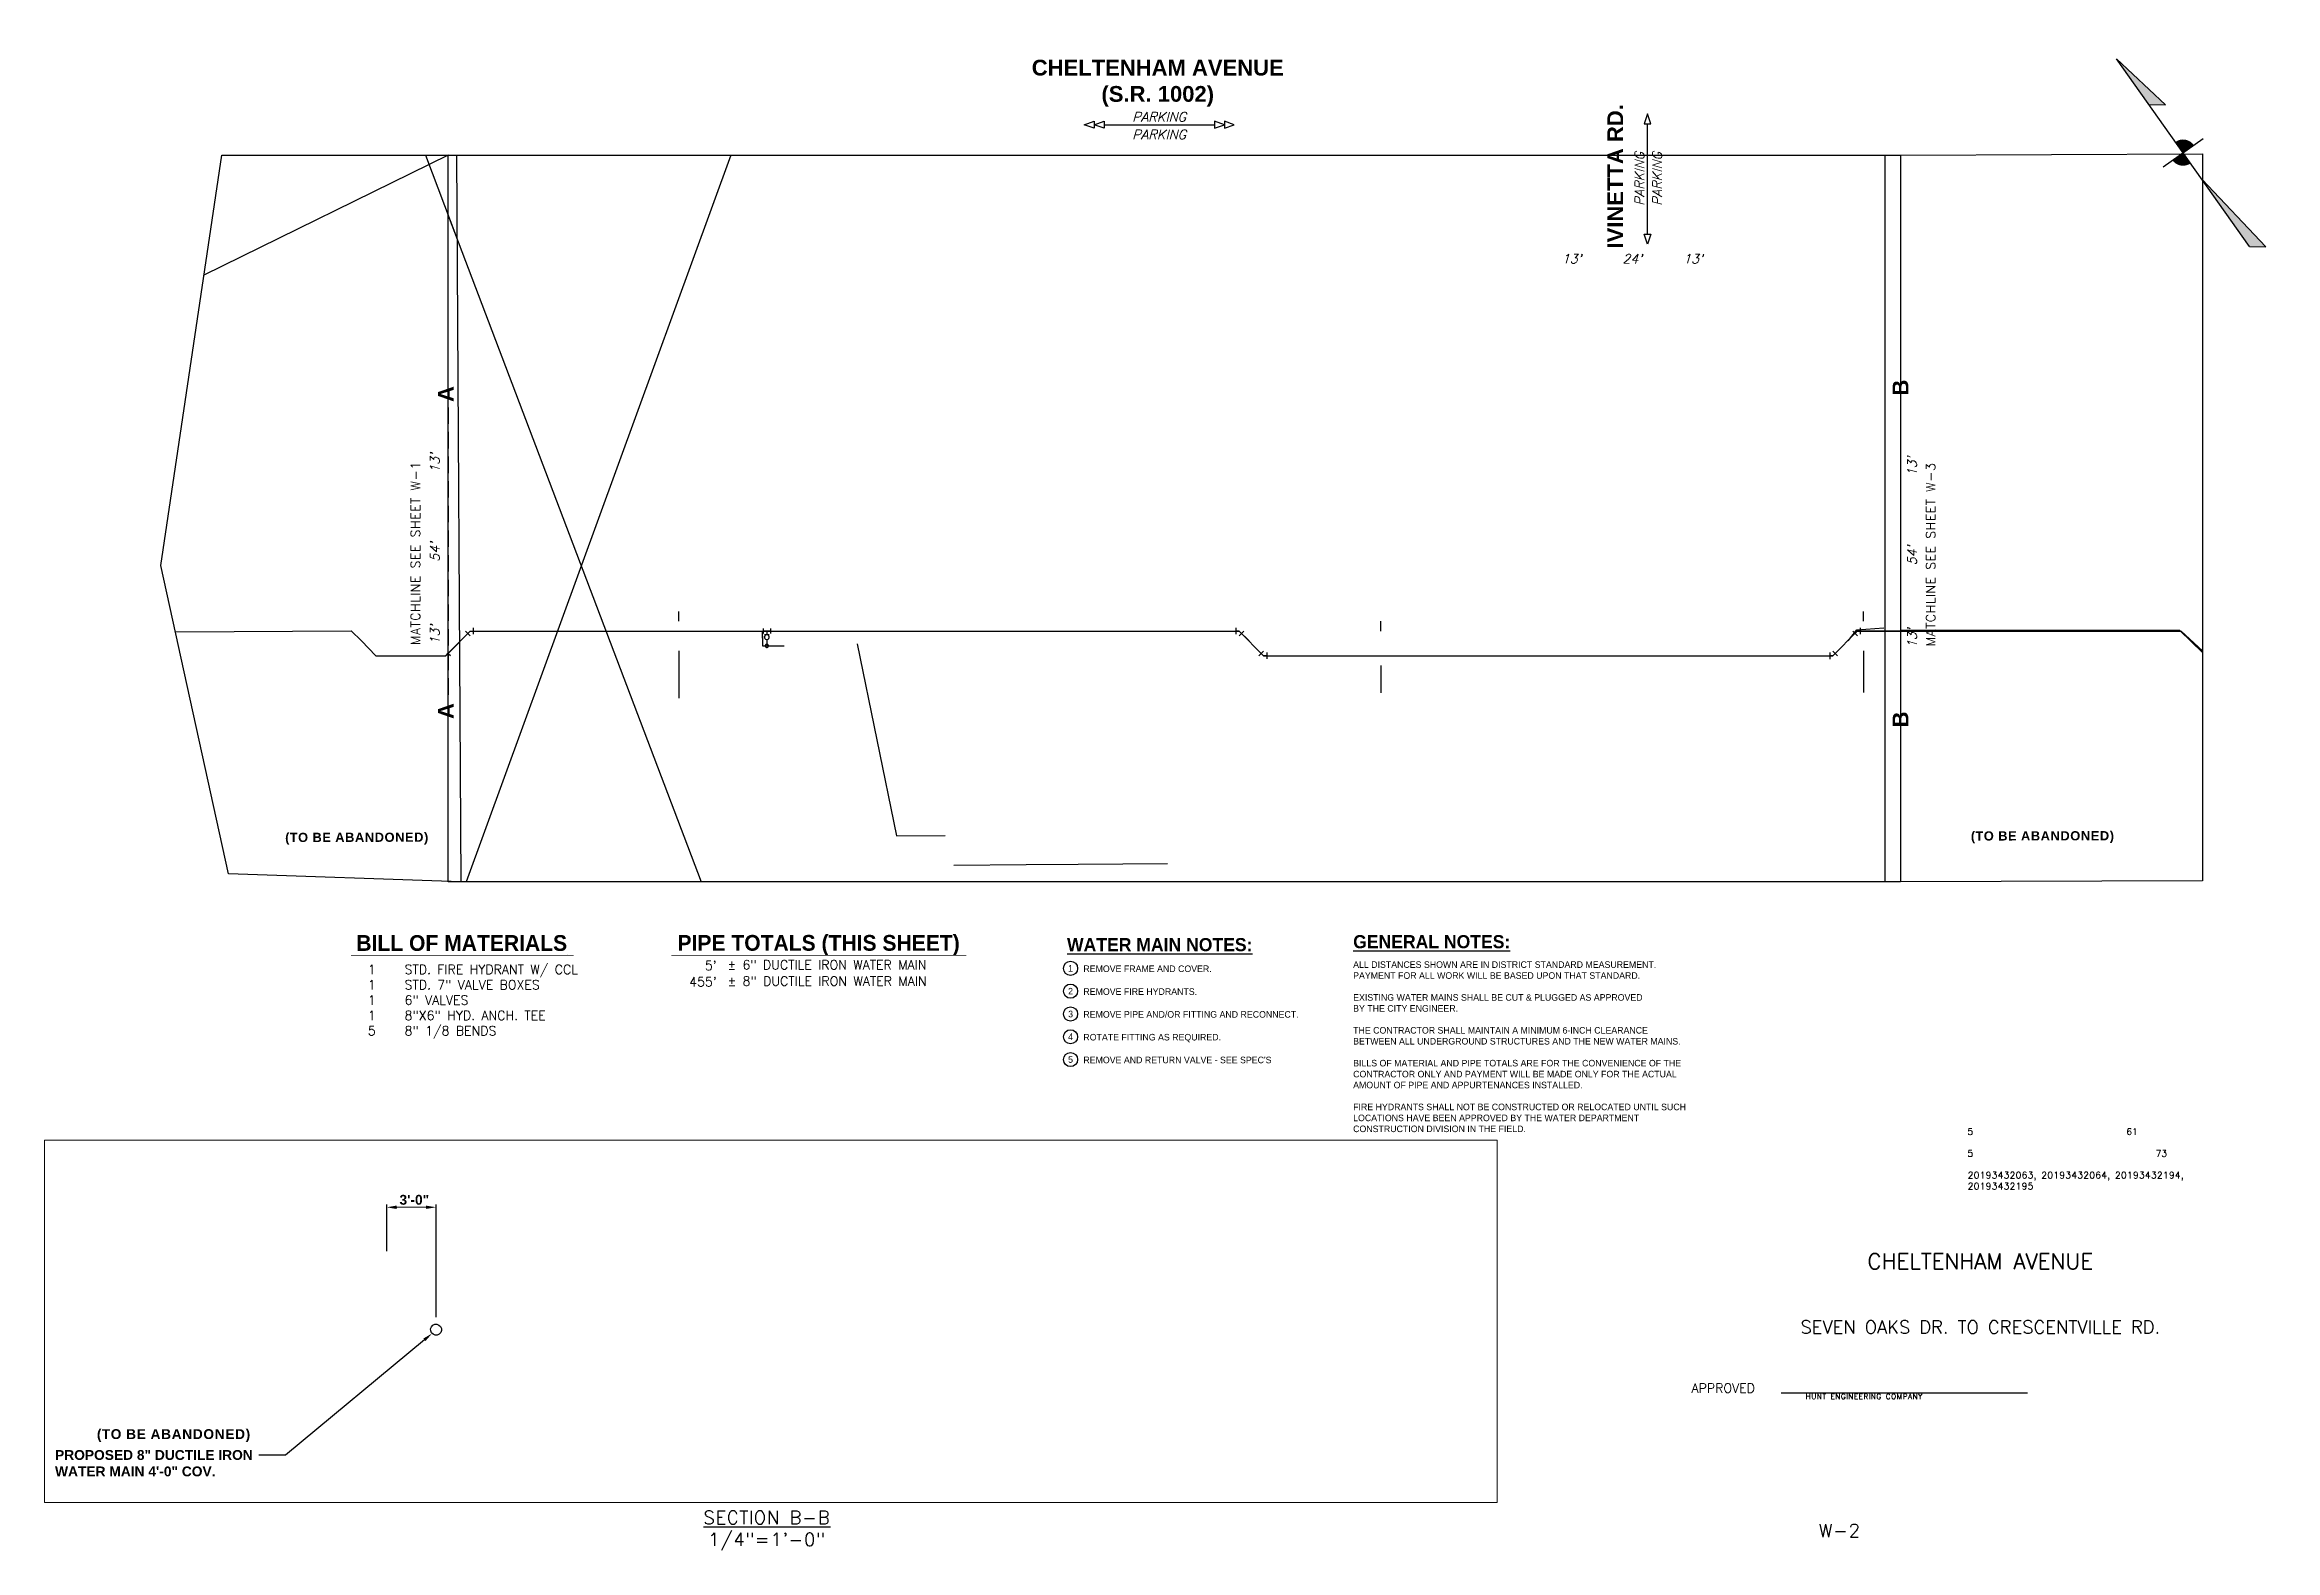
# Paper-space layout 'W2' of a CAD drawing. Header units: feet. Extents: x 1.5 to 35.5, y 0.6 to 23.5.
# The model-space entities are those that its viewports show. They can reach past a viewport. Long polylines and large blocks are cut down to what shows.
import ezdxf
from ezdxf import colors
from ezdxf.entities.mleader import LeaderData, LeaderLine
from ezdxf.enums import TextEntityAlignment as Align
from ezdxf.math import Vec2, Vec3

# ---------------------------------------------------------------- set-up
doc = ezdxf.new("R2010")
doc.units = ezdxf.units.FT
doc.header["$LTSCALE"] = 20
doc.linetypes.add('DASHED2', pattern=[0.375, 0.25, -0.125])
for name, color, linetype in [('AlbertToolLayer', 40, 'Continuous'), ('BORDER', 4, 'Continuous'), ('C-EX-DIMENSION', 10, 'Continuous'), ('C-EX-ROW', 4, 'Continuous'), ('C-PR-WATER', 4, 'Continuous'), ('C-PR-WATER-ABAND', 3, 'Continuous'), ('C-PR-WATER-ABAND-OFF', 3, 'Continuous'), ('C-PR-WATER-ABAND-W3', 3, 'Continuous'), ('C-PR-WATER-DIM', 4, 'Continuous'), ('C-PR-WATER-FITTING', 4, 'Continuous'), ('C-PR-WATER-TXT', 4, 'Continuous'), ('C-PR-WATER-TXT (W-2)', 4, 'Continuous'), ('C-PR-WATER-TXT-#', 6, 'Continuous'), ('NOTES', 7, 'Continuous')]:
    doc.layers.add(name, color=color, linetype=linetype)
doc.layers.add('C-EX-ROAD-NAME', color=3, linetype='Continuous', lineweight=30)
doc.layers.add('CALC', color=10, linetype='Continuous', plot=False)
doc.layers.add('VIEWPORT', color=5, linetype='Continuous', plot=False)
doc.styles.add('ARIAL', font='arialbd.ttf', dxfattribs={"height": 0.24})
doc.styles.add('BOLD', font='BOLD.SHX')
doc.styles.add('Copy of PROPOSED', font='arialbd.ttf', dxfattribs={"height": 0.6})
doc.styles.add('EXISTING', font='simplex.shx', dxfattribs={"oblique": 15, "height": 2.8})
doc.styles.add('L100', font='MONOPLEX', dxfattribs={"height": 2})
doc.styles.add('L140Proposed', font='simplex.shx', dxfattribs={"height": 1.6})
doc.styles.add('PROPOSED', font='simplex.shx')
doc.styles.add('PROPOSED PLAN', font='arialbd.ttf', dxfattribs={"height": 2.8})
doc.styles.add('PROPOSED SECTION', font='arialbd.ttf')
doc.styles.add('Simplex Ob', font='simplex.shx', dxfattribs={"oblique": 15})
doc.styles.add('SL80', font='simplex.shx', dxfattribs={"oblique": 15, "height": 1.6})
doc.styles.get("Standard").update_dxf_attribs({"font": 'simplex.shx'})
doc.dimstyles.new('Copy of PWD Proposed Section', dxfattribs={"dimtxt": 0.6, "dimasz": 0.6, "dimexe": 0.18, "dimexo": 0.0625, "dimgap": 0.07, "dimtad": 0, "dimdec": 0, "dimlfac": 12, "dimzin": 1, "dimdsep": 46, "dimlunit": 4, "dimtxsty": 'Copy of PROPOSED', "dimcen": 0, "dimclrd": 3, "dimclre": 256, "dimclrt": 3, "dimadec": 1, "dimazin": 0, "dimtfac": 1, "dimtdec": 0, "dimtmove": 2, "dimatfit": 2, "dimfxl": 0.18, "dimfrac": 2, "dimtolj": 1, "dimtzin": 0, "dimlwd": -1, "dimarcsym": 0})
doc.dimstyles.new('PWD Proposed', dxfattribs={"dimtxt": 2.8, "dimasz": 3, "dimexe": 0.18, "dimexo": 0.0625, "dimgap": 1, "dimtad": 0, "dimdec": 0, "dimlfac": 12, "dimzin": 1, "dimdsep": 46, "dimlunit": 4, "dimtxsty": 'PROPOSED PLAN', "dimcen": 0, "dimse1": 1, "dimse2": 1, "dimclrd": 256, "dimclrt": 3, "dimadec": 1, "dimazin": 0, "dimtfac": 1, "dimtdec": 0, "dimtofl": 0, "dimtmove": 0, "dimatfit": 1, "dimfxl": 0.18, "dimfrac": 2, "dimtolj": 1, "dimtzin": 0, "dimlwd": -1, "dimarcsym": 0})

# ---------------------------------------------------------------- blocks, each defined once
blk = doc.blocks.new('PWD Noth Arrow')
at = {"layer": 'BORDER'}
for points in [[(0, 18), (4, 15), (0, 35)], [(0, 4), (0, 0), (4, 0, 0.414214)], [(0, 0), (-4, 0, 0.414214), (0, -4)], [(0, -35), (4, -38), (0, -10)]]:
    blk.add_hatch(color=0, dxfattribs=at).paths.add_polyline_path(points)
at = {"layer": 'BORDER', "color": 0}
for p, q in [((0, -35), (0, 35)), ((0, 35), (4, 15)), ((0, 18), (4, 15)), ((-7.5, 0), (7.5, 0)), ((4, -38), (0, -10)), ((0, -35), (4, -38))]:
    blk.add_line(p, q, dxfattribs=at)
blk = doc.blocks.new('A$C6E5C789D')
at = {"layer": 'NOTES'}
for centre in [(17.341, 5.482), (17.341, 5.135), (17.341, 4.787), (17.341, 4.44), (17.341, 4.093)]:
    blk.add_circle(centre, 0.108, dxfattribs=at)
for s, height, style, p in [('%%uWATER MAIN NOTES:', 0.2, 'BOLD', (17.287, 5.743)), ('REMOVE FRAME AND COVER.', 0.1, 'L100', (17.536, 5.426)), ('REMOVE FIRE HYDRANTS.', 0.1, 'L100', (17.536, 5.078)), ('REMOVE PIPE AND/OR FITTING AND RECONNECT.', 0.1, 'L100', (17.536, 4.731)), ('ROTATE FITTING AS REQUIRED.', 0.1, 'L100', (17.536, 4.384)), ("REMOVE AND RETURN VALVE - SEE SPEC'S", 0.1, 'L100', (17.536, 4.037))]:
    blk.add_text(s, height=height, dxfattribs=dict(at, style=style)).set_placement(p)
at = {"layer": 'NOTES', "style": 'L100'}
for s, p in [('1', (17.341, 5.482)), ('2', (17.341, 5.135)), ('3', (17.341, 4.787)), ('4', (17.341, 4.44)), ('5', (17.341, 4.093))]:
    blk.add_text(s, height=0.1, dxfattribs=at).set_placement(p, align=Align.MIDDLE)
blk = doc.blocks.new('*D204')
at = {"layer": 'C-PR-WATER-DIM', "linetype": 'Continuous', "transparency": 16777216}
for p, q in [((2706102.97, 271700.62), (2706104.7, 271703.07)), ((2706097.76, 271693.28), (2706090.44, 271682.95))]:
    blk.add_line(p, q, dxfattribs=at)
at = {"layer": 'C-PR-WATER-DIM', "transparency": 16777216}
for points in [[(2706102.56, 271700.91), (2706103.37, 271700.33), (2706101.23, 271698.17)], [(2706097.35, 271693.57), (2706098.17, 271692.99), (2706099.5, 271695.73)]]:
    blk.add_solid(points, dxfattribs=at)
at = {"layer": 'C-PR-WATER-DIM', "transparency": 16777216, "insert": (2706087.52, 271678.83), "char_height": 2.8, "attachment_point": 5, "rotation": 54.6739, "style": 'PROPOSED PLAN'}
blk.add_mtext('\\A1;3\'-0"', dxfattribs=at)
blk = doc.blocks.new('*U89')
at = {"layer": 'C-PR-WATER-FITTING'}
for p, q in [((0, -1.41), (-1.41, 0)), ((1, -1), (1, 1))]:
    blk.add_line(p, q, dxfattribs=at)
at = {"layer": 'C-PR-WATER-FITTING', "flags": 128}
blk.add_lwpolyline([(-0.71, -0.71), (0, 0), (1, 0)], dxfattribs=at)
blk = doc.blocks.new('*D203')
at = {"layer": 'C-PR-WATER-DIM', "linetype": 'Continuous', "transparency": 16777216}
for p, q in [((2706129.79, 271681.63), (2706131.55, 271684.06)), ((2706124.52, 271674.33), (2706115.85, 271662.34))]:
    blk.add_line(p, q, dxfattribs=at)
at = {"layer": 'C-PR-WATER-DIM', "transparency": 16777216}
for points in [[(2706129.38, 271681.92), (2706130.19, 271681.34), (2706128.03, 271679.2)], [(2706124.11, 271674.63), (2706124.92, 271674.04), (2706126.28, 271676.76)]]:
    blk.add_solid(points, dxfattribs=at)
at = {"layer": 'C-PR-WATER-DIM', "transparency": 16777216, "insert": (2706112.9, 271658.25), "char_height": 2.8, "attachment_point": 5, "rotation": 54.1601, "style": 'PROPOSED PLAN'}
blk.add_mtext('\\A1;3\'-0"', dxfattribs=at)
blk = doc.blocks.new('*U236')
at = {"layer": 'C-PR-WATER-FITTING'}
blk.add_circle((0, -0.01), 1, dxfattribs=at)
blk = doc.blocks.new('*D128')
at = {"layer": 'C-PR-WATER-DIM', "linetype": 'Continuous', "transparency": 16777216}
for p, q in [((2705798.18, 271603.46), (2705803.58, 271617.12)), ((2705792.15, 271588.23), (2705791.05, 271585.44))]:
    blk.add_line(p, q, dxfattribs=at)
at = {"layer": 'C-PR-WATER-DIM', "transparency": 16777216}
for points in [[(2705797.71, 271603.64), (2705798.64, 271603.27), (2705797.07, 271600.67)], [(2705791.69, 271588.41), (2705792.62, 271588.05), (2705793.25, 271591.02)]]:
    blk.add_solid(points, dxfattribs=at)
at = {"layer": 'C-PR-WATER-DIM', "transparency": 16777216, "insert": (2705805.81, 271622.75), "char_height": 2.8, "attachment_point": 5, "rotation": 68.4144, "style": 'PROPOSED PLAN'}
blk.add_mtext('\\A1;10\'-5"', dxfattribs=at)
blk = doc.blocks.new('*D185')
at = {"layer": 'C-PR-WATER-TXT', "lineweight": -2, "transparency": 16777216}
for p, q in [((2706088.76, 272467.26), (2706090.4, 272469.58)), ((2706088.88, 272462.23), (2706092.85, 272467.84))]:
    blk.add_line(p, q, dxfattribs=at)
at = {"layer": 'C-PR-WATER-TXT', "color": 3, "linetype": 'Continuous', "transparency": 16777216}
blk.add_line((2706092.26, 272468.04), (2706090.79, 272469.08), dxfattribs=at)
at = {"layer": 'C-PR-WATER-TXT', "color": 3, "transparency": 16777216}
for points in [[(2706090.73, 272469), (2706090.85, 272469.17), (2706090.3, 272469.43)], [(2706092.2, 272467.96), (2706092.31, 272468.13), (2706092.75, 272467.7)]]:
    blk.add_solid(points, dxfattribs=at)
at = {"layer": 'C-PR-WATER-TXT', "color": 3, "transparency": 16777216, "insert": (2706091.93, 272468.83), "char_height": 0.6, "attachment_point": 5, "rotation": 324.6855, "style": 'Copy of PROPOSED'}
blk.add_mtext('\\A1;3\'-0"', dxfattribs=at)
blk = doc.blocks.new('*U210')
at = {"layer": 'C-PR-WATER-FITTING'}
for p, q in [((-0.01, -1.41), (-1.41, 0.01)), ((0.99, -1.01), (1.01, 0.99))]:
    blk.add_line(p, q, dxfattribs=at)
at = {"layer": 'C-PR-WATER-FITTING', "flags": 128}
blk.add_lwpolyline([(1, -0.01), (0, 0), (-0.71, -0.7)], dxfattribs=at)
blk = doc.blocks.new('*U211')
at = {"layer": 'C-PR-WATER-FITTING'}
for p, q in [((-0.01, 1.41), (1.41, 0.01)), ((-1.01, 0.99), (-0.99, -1.01))]:
    blk.add_line(p, q, dxfattribs=at)
at = {"layer": 'C-PR-WATER-FITTING', "flags": 128}
blk.add_lwpolyline([(0.7, 0.71), (0, 0), (-1, -0.01)], dxfattribs=at)
blk = doc.blocks.new('*U209')
at = {"layer": 'C-PR-WATER-FITTING'}
for p, q in [((1.41, 0.01), (-0.01, 1.41)), ((1.01, -0.99), (-0.99, -1.01))]:
    blk.add_line(p, q, dxfattribs=at)
at = {"layer": 'C-PR-WATER-FITTING', "flags": 128}
blk.add_lwpolyline([(0.01, -1), (0, 0), (0.7, 0.71)], dxfattribs=at)
blk = doc.blocks.new('*U208')
at = {"layer": 'C-PR-WATER-FITTING'}
for p, q in [((-1.01, 0.99), (0.99, 1.01)), ((-1.41, -0.01), (0.01, -1.41))]:
    blk.add_line(p, q, dxfattribs=at)
at = {"layer": 'C-PR-WATER-FITTING', "flags": 128}
blk.add_lwpolyline([(-0.01, 1), (0, 0), (-0.7, -0.71)], dxfattribs=at)
blk = doc.blocks.new('*U279')
at = {"layer": 'C-PR-WATER-FITTING'}
blk.add_line((-0.73, -1.32), (0.73, 1.3), dxfattribs=at)
for points in [[(-0.14, 1.79), (1.61, 0.81)], [(0.82, -1.61), (1.8, 0.13)], [(-1.6, -0.83), (0.14, -1.8)], [(0, -0.01), (1.31, -0.74)]]:
    blk.add_lwpolyline(points, dxfattribs=at)
blk.add_circle((2.18, -1.23), 1, dxfattribs=at)
blk = doc.blocks.new('*U237')
at = {"layer": 'C-PR-WATER-FITTING'}
h = blk.add_hatch(color=256, dxfattribs=at)
h.dxf.hatch_style = 1
h.paths.add_polyline_path([(0.5, -0.01, 1), (-0.5, -0.01, 1)])
blk.add_circle((0, -0.01), 0.5, dxfattribs=at)
blk = doc.blocks.new('*D218')
at = {"layer": 'C-PR-WATER-DIM', "linetype": 'Continuous', "transparency": 16777216}
for p, q in [((2705808.69, 271909.19), (2705810.42, 271911.63)), ((2705803.48, 271901.84), (2705795.15, 271890.08))]:
    blk.add_line(p, q, dxfattribs=at)
at = {"layer": 'C-PR-WATER-DIM', "transparency": 16777216}
for points in [[(2705808.28, 271909.48), (2705809.09, 271908.9), (2705806.95, 271906.74)], [(2705803.07, 271902.13), (2705803.89, 271901.55), (2705805.22, 271904.29)]]:
    blk.add_solid(points, dxfattribs=at)
at = {"layer": 'C-PR-WATER-DIM', "transparency": 16777216, "insert": (2705792.23, 271885.97), "char_height": 2.8, "attachment_point": 5, "rotation": 54.6739, "style": 'PROPOSED PLAN'}
blk.add_mtext('\\A1;3\'-0"', dxfattribs=at)
blk = doc.blocks.new('*D221')
at = {"layer": 'C-PR-WATER-DIM', "linetype": 'Continuous', "transparency": 16777216}
for p, q in [((2705981.31, 271783.16), (2705983.05, 271785.61)), ((2705975.24, 271774.6), (2705970.42, 271767.8))]:
    blk.add_line(p, q, dxfattribs=at)
at = {"layer": 'C-PR-WATER-DIM', "transparency": 16777216}
for points in [[(2705980.9, 271783.45), (2705981.72, 271782.87), (2705979.58, 271780.72)], [(2705974.83, 271774.89), (2705975.65, 271774.31), (2705976.98, 271777.04)]]:
    blk.add_solid(points, dxfattribs=at)
at = {"layer": 'C-PR-WATER-DIM', "transparency": 16777216, "insert": (2705967.48, 271763.65), "char_height": 2.8, "attachment_point": 5, "rotation": 54.6705, "style": 'PROPOSED PLAN'}
blk.add_mtext('\\A1;4\'-6"', dxfattribs=at)
blk = doc.blocks.new('*D232')
at = {"layer": 'C-PR-WATER-DIM', "linetype": 'Continuous', "transparency": 16777216}
for p, q in [((2705743.09, 271952), (2705744.84, 271954.44)), ((2705736.98, 271943.46), (2705732.65, 271937.4))]:
    blk.add_line(p, q, dxfattribs=at)
at = {"layer": 'C-PR-WATER-DIM', "transparency": 16777216}
for points in [[(2705742.69, 271952.29), (2705743.5, 271951.71), (2705741.35, 271949.56)], [(2705736.58, 271943.75), (2705737.39, 271943.17), (2705738.73, 271945.9)]]:
    blk.add_solid(points, dxfattribs=at)
at = {"layer": 'C-PR-WATER-DIM', "transparency": 16777216, "insert": (2705729.69, 271933.26), "char_height": 2.8, "attachment_point": 5, "rotation": 54.4212, "style": 'PROPOSED PLAN'}
blk.add_mtext('\\A1;4\'-6"', dxfattribs=at)

msp = doc.modelspace()

# ---------------------------------------------------------------- linework, layer by layer
at = {"layer": 'AlbertToolLayer'}
for p, q in [((2705391.99, 272374.006), (2705684.532, 271852.414)), ((2705391.99, 272374.006), (2705684.532, 271852.414)), ((2705833.46, 272065.591), (2705243.063, 272160.829)), ((2705833.46, 272065.591), (2705243.063, 272160.829)), ((2705827.752, 272069.578), (2705760.569, 271810.701)), ((2705827.752, 272069.578), (2705760.569, 271810.701)), ((2705904.141, 272016.213), (2705684.18, 271864.067)), ((2705904.141, 272016.213), (2705684.18, 271864.067))]:
    msp.add_line(p, q, dxfattribs=at)
at = {"layer": 'C-PR-WATER'}
for p, q in [((2705631.139, 272030.522), (2705721.269, 271967.551)), ((2705721.27, 271967.555), (2705725.635, 271964.506)), ((2705725.629, 271964.51), (2705727.35, 271953.96)), ((2705727.35, 271953.96), (2705744.702, 271941.666)), ((2705744.695, 271941.664), (2705755.072, 271943.506)), ((2705755.071, 271943.506), (2705902.157, 271839.262)), ((2705744.695, 271941.664), (2705744.689, 271941.668)), ((2705827.671, 271892.052), (2705827.095, 271891.249)), ((2705828.789, 271891.26), (2705828.139, 271890.344)), ((2705825.074, 271888.378), (2705826.319, 271887.497)), ((2705827.275, 271889.118), (2705826.191, 271887.586)), ((2705827.948, 271886.337), (2705830.522, 271884.516)), ((2705902.157, 271839.263), (2705946.153, 271808.081)), ((2705946.153, 271808.081), (2705947.848, 271797.69)), ((2705947.848, 271797.69), (2706089.296, 271697.435)), ((2706089.296, 271697.435), (2706099.676, 271699.276)), ((2706089.987, 271697.557), (2706089.982, 271697.561)), ((2706181.766, 271632.517), (2706180.103, 271642.276)), ((2706181.766, 271632.517), (2706184.721, 271630.423)), ((2706186.352, 271629.267), (2706231.59, 271597.206))]:
    msp.add_line(p, q, dxfattribs=at)
msp.add_lwpolyline([(2706180.103, 271642.276), (2706099.676, 271699.276)], dxfattribs=at)
at = {"layer": 'C-PR-WATER', "color": 6, "linetype": 'Continuous'}
msp.add_circle((2706088.438, 272461.617), 0.333, dxfattribs=at)
at = {"layer": 'C-PR-WATER-TXT-#'}
msp.add_circle((2706152.659, 271645.635), 1.75, dxfattribs=at)
at = {"layer": 'CALC'}
msp.add_line((2706180.888, 271593.868), (2706191.586, 271586.282), dxfattribs=at)
for points in [[(2705509.037, 272104.627), (2705512.255, 272102.375), (2705514.37, 272102.749), (2705518.992, 272099.529), (2705620.718, 272028.671), (2705626.907, 272029.771), (2705631.131, 272030.521), (2705725.635, 271964.506), (2705726.332, 271960.197), (2705727.354, 271953.954), (2705744.702, 271941.666), (2705745.764, 271941.854)], [(2705745.784, 271941.858), (2705755.071, 271943.506), (2705946.153, 271808.081), (2705947.854, 271797.685), (2706089.296, 271697.435), (2706099.676, 271699.276), (2706110.347, 271691.714)], [(2705745.813, 271941.805), (2705755.072, 271943.506), (2705946.153, 271808.081), (2705946.834, 271803.922)], [(2705750.922, 271942.769), (2705755.072, 271943.506), (2705946.153, 271808.081), (2705946.834, 271803.922)], [(2706095.675, 271698.428), (2706099.803, 271699.636), (2706106.836, 271695.369)], [(2706110.427, 271691.657), (2706180.103, 271642.276), (2706182.174, 271632.228), (2706185.537, 271629.845)], [(2706282.437, 271561.196), (2706181.764, 271632.46), (2706179.895, 271642.594), (2706110.595, 271691.775)], [(2706185.539, 271629.848), (2706210.266, 271612.317)], [(2706199.392, 271620.008), (2706064.931, 271430.261), (2706148.053, 271371.531)], [(2706064.993, 271430.234), (2706199.402, 271620.018)], [(2706199.402, 271620.018), (2706064.993, 271430.234)], [(2706210.266, 271612.317), (2706227.287, 271600.256)], [(2706227.287, 271600.256), (2706282.477, 271561.141)], [(2706192.406, 271585.7), (2706180.888, 271593.868)]]:
    msp.add_lwpolyline(points, dxfattribs=at)

# ---------------------------------------------------------------- block references
at = {"layer": 'C-PR-WATER-FITTING'}
for name, p, rotation in [('*U210', (2705725.629, 271964.506), 279.6627549989162), ('*U211', (2705727.354, 271953.954), 279.6627549989162), ('*U209', (2705755.072, 271943.506), 279.6627549989162), ('*U208', (2705744.696, 271941.67), 279.6627549989162), ('*U210', (2705946.153, 271808.081), 279.6627549989162), ('*U211', (2705947.854, 271797.685), 279.6627549989162), ('*U209', (2706099.676, 271699.276), 279.6627549989162), ('*U208', (2706089.29, 271697.439), 279.6627549989162), ('*U89', (2706180.103, 271642.276), 279.673888888468), ('*U89', (2706181.766, 271632.517), 99.67388888846801), ('*U236', (2706185.533, 271629.848), 83.92415502369693)]:
    msp.add_blockref(name, p, dxfattribs=dict(at, rotation=rotation))
at = {"layer": 'C-PR-WATER-FITTING', "xscale": -0.75, "yscale": 0.75, "zscale": 0.75, "rotation": 25.42362274934557}
msp.add_blockref('*U279', (2705828.789, 271891.266), dxfattribs=at)
at = {"layer": 'C-PR-WATER-FITTING', "xscale": -1, "rotation": 25.42362274934557}
msp.add_blockref('*U237', (2705826.193, 271887.587), dxfattribs=at)

# ---------------------------------------------------------------- texts
at = {"layer": 'C-PR-WATER-ABAND', "insert": (2706068.085, 272468.613, -97.826), "char_height": 0.6, "width": 11.04811, "attachment_point": 1, "rotation": 324.67389, "style": 'PROPOSED SECTION'}
msp.add_mtext('{\\T1.063;(TO BE ABANDONED)}', dxfattribs=at)
at = {"layer": 'C-PR-WATER-ABAND-OFF', "color": 4, "char_height": 2.8, "width": 48.18924, "attachment_point": 2, "rotation": 324.78844, "style": 'ARIAL'}
for s, insert in [('\\pxql;{\\T1.063;\\C3;(TO BE ABANDONED)}', (2705693.299, 271912.044)), ('\\pxql;{\\T1.063;\\C3;(SEE SPECS)}', (2705784.954, 271846.709)), ('\\pxql;{\\T1.063;\\C3;(SEE SPECS)}', (2706023.619, 271676.778)), ('\\pxql;{\\T1.063;\\C3;(TO BE ABANDONED)}', (2706112.303, 271615.614))]:
    msp.add_mtext(s, dxfattribs=dict(at, insert=insert))
at = {"layer": 'C-PR-WATER-ABAND-W3', "color": 4, "insert": (2706064.631, 271644.201), "char_height": 2.8, "width": 48.18924, "attachment_point": 2, "rotation": 54.67389, "style": 'ARIAL'}
msp.add_mtext('\\pxql;{\\T1.063;\\C3;(TO BE ABANDONED)}', dxfattribs=at)

# ---------------------------------------------------------------- dimensions: what is measured, and where the dimension line sits
at = {"layer": 'C-PR-WATER-DIM'}
for base, p1, p2, angle, picture, middle in [((2705741.347, 271949.559), (2705739.241, 271945.53), (2705741.86, 271949.192), 54.42121, '*D232', (2705729.69, 271933.264)), ((2705805.216, 271904.29), (2705810.363, 271904.321), (2705808.628, 271901.872), 234.67389, '*D218', (2705792.229, 271885.966)), ((2705979.577, 271780.716), (2705978.175, 271776.194), (2705980.777, 271779.866), 54.67054, '*D221', (2705967.478, 271763.646)), ((2706099.497, 271695.726), (2706101.7, 271697.842), (2706099.965, 271695.394), 234.67389, '*D204', (2706087.524, 271678.831)), ((2706126.276, 271676.765), (2706129.319, 271678.268), (2706127.562, 271675.836), 234.16008, '*D203', (2706112.899, 271658.245)), ((2705793.254, 271591.019), (2705797.071, 271600.667), (2705793.254, 271591.019), 248.41442, '*D128', (2705805.809, 271622.752))]:
    dim = msp.add_linear_dim(base=base, p1=p1, p2=p2, angle=angle, dimstyle='PWD Proposed', override={"dimclrt": 256}, dxfattribs=at)
    dim.commit()
    dim.dimension.update_dxf_attribs({"geometry": picture, "text_midpoint": middle, "dimtype": 161})
at = {"layer": 'C-PR-WATER-TXT', "color": 3}
dim = msp.add_linear_dim(base=(2706090.298, 272469.431), p1=(2706088.839, 272462.183), p2=(2706088.725, 272467.209), angle=324.68546, dimstyle='Copy of PWD Proposed Section', override={"dimtxt": 1}, dxfattribs=at)
dim.commit()
dim.dimension.update_dxf_attribs({"geometry": '*D185', "text_midpoint": (2706091.931, 272468.83), "dimtype": 160})

# ---------------------------------------------------------------- leaders
at = {"layer": 'C-PR-WATER-TXT'}
ml = msp.add_multileader_mtext('Standard', dxfattribs=at)
ml.set_content('PROPOSED 8" DUCTILE IRON\\PWATER MAIN 4\'-0" COV.', color=256, style='PROPOSED SECTION')
ml.set_leader_properties(color=256)
ml.build(insert=Vec2(0, 0))
ml.multileader.update_dxf_attribs({"dogleg_length": 15, "arrow_head_size": 0.6})
ctx = ml.context
ctx.base_point, ctx.char_height, ctx.arrow_head_size, ctx.landing_gap_size, ctx.plane_origin, ctx.plane_x_axis, ctx.plane_y_axis = Vec3(2706064.686, 272469.09, -97.826), 0.6, 0.6, 0.5, Vec3(2706151.453, 272458.123, -97.826), Vec3(0.8158742, -0.5782295), Vec3(0.5782295, 0.8158742)
notes = []
notes.append((ctx, [(1, (1, 1, 0), (2706076.539, 272460.69, -97.826), (-0.8158742, 0.5782295), 1.616, [(0, [(2706088.108, 272461.568, -97.826)], 0, [])])]))
ctx.mtext.insert, ctx.mtext.text_direction, ctx.mtext.rotation, ctx.mtext.width, ctx.mtext.defined_height, ctx.mtext.flow_direction = Vec3(2706065.271, 272469.05, -97.826), Vec3(0.8158742, -0.5782295), 5.6666284, 123.17846, 1.675, 5
at = {"layer": 'C-PR-WATER-TXT (W-2)'}
ml = msp.add_multileader_mtext('Standard', dxfattribs=at)
ml.set_content('PROPOSED 8" DUCTILE IRON {\\LWATER MAIN 4\'-0" COV.}', color=256, style='ARIAL')
ml.set_leader_properties(color=256)
ml.build(insert=Vec2(0, 0))
ml.multileader.update_dxf_attribs({"dogleg_length": 5})
ctx = ml.context
ctx.base_point, ctx.landing_gap_size, ctx.plane_origin, ctx.plane_x_axis, ctx.plane_y_axis = Vec3(2705587.021, 271980.282), 2.5, Vec3(2705720.326, 272140.558), Vec3(0.8203154, -0.5719114), Vec3(0.5719114, 0.8203154)
notes.append((ctx, [(0, (1, 1, 0), (2705574.829, 271988.782), (0.8203154, -0.5719114), 14.862, [(0, [(2705596.124, 272045.746)], 0, [])])]))
ctx.mtext.insert, ctx.mtext.text_direction, ctx.mtext.rotation, ctx.mtext.width, ctx.mtext.defined_height, ctx.mtext.flow_direction = Vec3(2705590.445, 271980.821), Vec3(0.8203154, -0.5719114), 5.6743512, 87.98644, 38.555, 5
ml = msp.add_multileader_mtext('Standard', dxfattribs=at)
ml.set_content('PROPOSED 8" DUCTILE IRON {\\LWATER MAIN 4\'-0" COV.}', color=256, style='ARIAL')
ml.set_leader_properties(color=256)
ml.build(insert=Vec2(0, 0))
ml.multileader.update_dxf_attribs({"dogleg_length": 5})
ctx = ml.context
ctx.base_point, ctx.landing_gap_size, ctx.plane_origin, ctx.plane_x_axis, ctx.plane_y_axis = Vec3(2705837.144, 271809.074), 2.5, Vec3(2706006.722, 271939.223), Vec3(0.8203154, -0.5719114), Vec3(0.5719114, 0.8203154)
notes.append((ctx, [(0, (1, 1, 0), (2705824.952, 271817.574), (0.8203154, -0.5719114), 14.862, [(0, [(2705850.535, 271875.849)], 0, [])])]))
ctx.mtext.insert, ctx.mtext.text_direction, ctx.mtext.rotation, ctx.mtext.width, ctx.mtext.defined_height, ctx.mtext.flow_direction = Vec3(2705840.567, 271809.613), Vec3(0.8203154, -0.5719114), 5.6743512, 87.98644, 38.555, 5
ml = msp.add_multileader_mtext('Standard', dxfattribs=at)
ml.set_content('PROPOSED 8" DUCTILE IRON {\\LWATER MAIN 4\'-0" COV.}', color=256, style='ARIAL')
ml.set_leader_properties(color=256)
ml.build(insert=Vec2(0, 0))
ml.multileader.update_dxf_attribs({"dogleg_length": 5})
ctx = ml.context
ctx.base_point, ctx.landing_gap_size, ctx.plane_origin, ctx.plane_x_axis, ctx.plane_y_axis = Vec3(2706182.232, 271723.019), 2.5, Vec3(2706044.628, 271888.026), Vec3(0.5782295, 0.8158742), Vec3(-0.8158742, 0.5782295)
notes.append((ctx, [(0, (1, 1, 0), (2706180.633, 271720.762), (0.5782295, 0.8158742), 2.766, [(0, [(2706167.135, 271651.467)], 0, [])])]))
ctx.mtext.insert, ctx.mtext.text_direction, ctx.mtext.rotation, ctx.mtext.width, ctx.mtext.defined_height, ctx.mtext.flow_direction = Vec3(2706181.72, 271726.446), Vec3(0.5782295, 0.8158742), 0.9542394, 87.98644, 38.555, 5
ml = msp.add_multileader_mtext('Standard', dxfattribs=at)
ml.set_content('PROPOSED 8" DUCTILE IRON {\\LWATER MAIN 4\'-0" COV.}', color=256, style='ARIAL')
ml.set_leader_properties(color=256)
ml.build(insert=Vec2(0, 0))
ml.multileader.update_dxf_attribs({"dogleg_length": 5})
ctx = ml.context
ctx.base_point, ctx.landing_gap_size, ctx.plane_origin, ctx.plane_x_axis, ctx.plane_y_axis = Vec3(2705804.008, 271661.308), 2.5, Vec3(2705950.877, 271827.715), Vec3(0.909935, -0.4147509), Vec3(0.4147509, 0.909935)
notes.append((ctx, [(0, (1, 1, 0), (2705801.491, 271662.455), (0.909935, -0.4147509), 2.766, [(0, [(2705758.919, 271602.905)], 0, [])])]))
ctx.mtext.insert, ctx.mtext.text_direction, ctx.mtext.rotation, ctx.mtext.width, ctx.mtext.defined_height, ctx.mtext.flow_direction = Vec3(2705807.278, 271662.455), Vec3(0.909935, -0.4147509), 5.8555163, 87.98644, 38.555, 5
at = {"layer": 'C-PR-WATER-TXT-#'}
ml = msp.add_multileader_mtext('Standard', dxfattribs=at)
ml.set_content('1  ', color=256)
ml.set_leader_properties(color=256)
ml.build(insert=Vec2(0, 0))
ml.multileader.update_dxf_attribs({"dogleg_length": 1.5, "arrow_head_size": 2})
ctx = ml.context
ctx.base_point, ctx.char_height, ctx.arrow_head_size, ctx.landing_gap_size, ctx.plane_origin, ctx.plane_x_axis, ctx.plane_y_axis = Vec3(2706151.378, 271643.876), 2, 2, 1.7, Vec3(2706169.425, 271665.226), Vec3(0.5814185, 0.8136047), Vec3(-0.8136047, 0.5814185)
ctx.text_align_type = 2
notes.append((ctx, [(0, (0, 0, 0), (0, 0), (1, 0), 1, [])]))
ctx.mtext.insert, ctx.mtext.text_direction, ctx.mtext.rotation, ctx.mtext.width, ctx.mtext.alignment, ctx.mtext.line_spacing_factor, ctx.mtext.flow_direction = Vec3(2706151.83, 271646.228), Vec3(0.5814185, 0.8136047), 0.9503253, 0.47619, 3, 0.75, 5
for ctx, leaders in notes:
    for number, flags, end, landing, length, lines in leaders:
        leader = LeaderData()
        leader.index, (leader.has_last_leader_line, leader.has_dogleg_vector, leader.attachment_direction) = number, flags
        leader.last_leader_point, leader.dogleg_vector, leader.dogleg_length = Vec3(end), Vec3(landing), length
        for number, points, colour, breaks in lines:
            line = LeaderLine()
            line.index, line.vertices, line.color, line.breaks = number, Vec3.list(points), colors.encode_raw_color(colour), breaks
            leader.lines.append(line)
        ctx.leaders.append(leader)

psp = doc.layouts.new('W2')

# ---------------------------------------------------------------- linework, layer by layer
psp.add_line((12.426, 14.565), (12.427, 14.415))
at = {"layer": 'C-EX-ROW', "color": 4, "linetype": 'DASHED2', "ltscale": 0.05, "flags": 128}
for points in [[(29.754, 18.036), (29.754, 13.495)], [(7.645, 17.971), (7.645, 13.552)]]:
    psp.add_lwpolyline(points, dxfattribs=at)
at = {"layer": 'CALC'}
for p, q in [((12.425, 14.565), (12.427, 14.34)), ((12.426, 14.565), (12.427, 14.415)), ((12.427, 14.34), (12.761, 14.34)), ((25.072, 14.19), (26.272, 14.19))]:
    psp.add_line(p, q, dxfattribs=at)
psp.add_lwpolyline([(7.646, 14.229), (7.977, 14.565), (19.687, 14.565), (20.057, 14.19), (28.726, 14.19), (29.096, 14.565), (29.75, 14.565)], dxfattribs=at)
at = {"layer": 'NOTES'}
for points in [[(25.849, 22.288), (25.955, 22.288), (25.902, 22.44)], [(17.478, 22.326), (17.478, 22.219), (17.326, 22.272)], [(17.629, 22.326), (17.629, 22.219), (17.478, 22.272)], [(19.309, 22.326), (19.309, 22.219), (19.46, 22.272)], [(19.46, 22.326), (19.46, 22.219), (19.612, 22.272)], [(25.849, 20.609), (25.955, 20.609), (25.902, 20.457)]]:
    psp.add_lwpolyline(points, close=True, dxfattribs=at)
for points in [[(17.629, 22.272), (19.309, 22.272)], [(25.902, 20.609), (25.902, 22.288)]]:
    psp.add_lwpolyline(points, dxfattribs=at)
at = {"layer": 'NOTES', "const_width": 0.01}
for points in [[(6.162, 9.629), (9.554, 9.629)], [(11.039, 9.63), (15.53, 9.63)]]:
    psp.add_lwpolyline(points, dxfattribs=at)
at = {"layer": 'NOTES', "linetype": 'DASHED2'}
psp.add_lwpolyline([(27.936, 2.969), (31.686, 2.969)], dxfattribs=at)
at = {"layer": 'VIEWPORT'}
for points in [[(7.768, 21.812), (7.838, 10.745), (4.3, 10.868), (3.27, 15.565), (4.197, 21.812)], [(29.754, 21.812), (29.754, 10.745), (7.645, 10.745), (7.645, 10.745), (7.645, 21.812), (7.645, 21.812)], [(34.35, 21.831), (34.35, 10.764), (29.754, 10.745), (29.518, 10.745), (29.518, 21.812), (29.754, 21.812)]]:
    psp.add_lwpolyline(points, close=True, dxfattribs=at)

# ---------------------------------------------------------------- block references
at = {"layer": 'NOTES', "color": 0, "xscale": 0.05000000000000337, "yscale": 0.05000000000000337, "rotation": 35.32611111108169}
psp.add_blockref('PWD Noth Arrow', (34.056, 21.849), dxfattribs=at)
at = {"layer": 'NOTES'}
psp.add_blockref('A$C6E5C789D', (-0.222, 3.948), dxfattribs=at)

# ---------------------------------------------------------------- texts
at = {"layer": 'BORDER', "color": 4, "linetype": 'DASHED2', "ltscale": 0.05, "char_height": 0.24, "width": 1.77635683940025e-15, "attachment_point": 5, "rotation": 90, "style": 'ARIAL'}
for s, insert in [('\\pxqc;B', (29.754, 18.272)), ('\\pxqc;A', (7.608, 18.174)), ('\\pxqc;A', (7.608, 13.347)), ('\\pxqc;B', (29.754, 13.219))]:
    psp.add_mtext(s, dxfattribs=dict(at, insert=insert))
at = {"layer": 'BORDER', "color": 4, "char_height": 0.14, "width": 6.0853, "attachment_point": 8, "rotation": 90, "style": 'PROPOSED'}
for s, insert in [('{\\T1.063;MATCHLINE SEE SHEET W-1}', (7.216, 15.751)), ('{\\T1.063;MATCHLINE SEE SHEET W-3}', (30.283, 15.73))]:
    psp.add_mtext(s, dxfattribs=dict(at, insert=insert))
at = {"layer": 'BORDER', "color": 4, "attachment_point": 5, "style": 'PROPOSED'}
for s, insert, char_height, width in [('CHELTENHAM AVENUE', (30.969, 4.969), 0.24, 4.59784), ('SEVEN OAKS DR. TO CRESCENTVILLE RD.', (30.969, 3.969), 0.19995, 7.31273)]:
    psp.add_mtext(s, dxfattribs=dict(at, insert=insert, char_height=char_height, width=width))
at = {"layer": 'BORDER', "color": 3, "attachment_point": 1, "style": 'PROPOSED'}
for s, insert, char_height, width in [('APPROVED', (26.572, 3.109), 0.14, 1.25), ('{\\H0.83295x;\\T1.063;W-2}', (28.51, 0.97), 0.24, 5.39819)]:
    psp.add_mtext(s, dxfattribs=dict(at, insert=insert, char_height=char_height, width=width))
at = {"layer": 'BORDER', "insert": (12.496, 1.169), "char_height": 0.2, "width": 5, "attachment_point": 2, "style": 'PROPOSED'}
psp.add_mtext('{\\T1.063;\\LSECTION B-B\\P\\l1/4"=1\'-0"}', dxfattribs=at)
at = {"layer": 'C-EX-DIMENSION', "char_height": 0.14, "attachment_point": 5, "style": 'SL80'}
for s, insert, width, rotation in [("13' ", (24.748, 20.233), 0.41434, 359.6124), ("24' ", (25.672, 20.233), 0.41434, 359.6124), ("13' ", (26.597, 20.233), 0.41434, 359.6124), ("13'          54'           13'", (7.442, 15.818), 9.60084, 90), ("13'          54'           13'", (29.931, 15.764), 9.60084, 90)]:
    psp.add_mtext(s, dxfattribs=dict(at, insert=insert, width=width, rotation=rotation))
at = {"layer": 'C-EX-ROAD-NAME', "insert": (18.446, 23.263), "char_height": 0.24, "width": 6.96485, "attachment_point": 2, "style": 'EXISTING'}
psp.add_mtext('\\pxqc,t23;{\\fArial|b1|i0|c0|p34;\\Q0;CHELTENHAM AVENUE\\P(S.R. 1002)}', dxfattribs=at)
at = {"layer": 'C-EX-ROAD-NAME', "insert": (25.291, 21.488), "char_height": 0.24, "width": 6.96485, "attachment_point": 2, "rotation": 90, "style": 'EXISTING'}
psp.add_mtext('\\pxqc;{\\fArial|b1|i0|c0|p34;\\Q0;IVINETTA RD.}', dxfattribs=at)
at = {"layer": 'NOTES', "style": 'BOLD'}
for s, p in [('BILL OF MATERIALS%%U', (7.85, 9.696)), ('PIPE TOTALS (THIS SHEET)', (13.283, 9.698))]:
    psp.add_text(s, height=0.24, dxfattribs=at).set_placement(p, align=Align.CENTER)
at = {"layer": 'NOTES'}
for s, height, style, p in [('%%UGENERAL NOTES:', 0.2, 'BOLD', (21.421, 9.736)), ('5      ', 0.1, 'PROPOSED', (30.774, 6.894)), ('61', 0.1, 'PROPOSED', (33.194, 6.894)), ('5      ', 0.1, 'PROPOSED', (30.774, 6.563)), ('73', 0.1, 'PROPOSED', (33.64, 6.562))]:
    psp.add_text(s, height=height, dxfattribs=dict(at, style=style)).set_placement(p)
at = {"layer": 'NOTES', "char_height": 0.1452, "attachment_point": 5, "style": 'Simplex Ob'}
for insert, width, rotation in [((18.469, 22.394), 2.74099, 359.9887), ((18.469, 22.125), 1.77335, 359.9887), ((25.78, 21.449), 2.74099, 89.9887), ((26.049, 21.449), 1.77335, 89.9887)]:
    psp.add_mtext('PARKING', dxfattribs=dict(at, insert=insert, width=width, rotation=rotation))
at = {"layer": 'NOTES', "attachment_point": 1}
for s, insert, char_height, width, style in [('\\A1;1^ISTD. FIRE HYDRANT W/ CCL\\P1^ISTD. 7" VALVE BOXES\\P1^I6" VALVES\\P1^I8"X6" HYD. ANCH. TEE\\P5^I8" 1/8 BENDS ', (6.42, 9.483), 0.14, 3.80478, 'L140Proposed'), ('ALL DISTANCES SHOWN ARE IN DISTRICT STANDARD MEASUREMENT.\\PPAYMENT FOR ALL WORK WILL BE BASED UPON THAT STANDARD.\\P\\PEXISTING WATER MAINS SHALL BE CUT & PLUGGED AS APPROVED\\PBY THE CITY ENGINEER.\\P\\PTHE CONTRACTOR SHALL MAINTAIN A MINIMUM 6-INCH CLEARANCE\\PBETWEEN ALL UNDERGROUND STRUCTURES AND THE NEW WATER MAINS.\\P\\PBILLS OF MATERIAL AND PIPE TOTALS ARE FOR THE CONVENIENCE OF THE CONTRACTOR ONLY AND PAYMENT WILL BE MADE ONLY FOR THE ACTUAL AMOUNT OF PIPE AND APPURTENANCES INSTALLED.\\P\\PFIRE HYDRANTS SHALL NOT BE CONSTRUCTED OR RELOCATED UNTIL SUCH LOCATIONS HAVE BEEN APPROVED BY THE WATER DEPARTMENT CONSTRUCTION DIVISION IN THE FIELD.', (21.421, 9.537), 0.1, 5.3751, 'L100'), ('{\\H1.067x;\\Q0;\\T1.063;20193432063, 20193432064, 20193432194,\\P20193432195}', (30.778, 6.332), 0.09375, 4.74122, 'EXISTING'), ('{\\T1.125;HUNT ENGINEERING COMPANY}', (28.311, 2.953), 0.08, 3.5, 'PROPOSED')]:
    psp.add_mtext(s, dxfattribs=dict(at, insert=insert, char_height=char_height, width=width, style=style))
at = {"layer": 'NOTES', "linetype": 'Continuous', "char_height": 0.14, "style": 'L140Proposed'}
for s, width, insert, attachment_point in [("5'", 0.58143, (11.731, 9.543), 3), ('\\pxql;%%P 6" DUCTILE IRON WATER MAIN', 4.08312, (11.896, 9.554), 1), ("455'", 0.58143, (11.733, 9.295), 3), ('\\pxql;%%P 8" DUCTILE IRON WATER MAIN', 4.08312, (11.898, 9.306), 1)]:
    psp.add_mtext_dynamic_manual_height_columns(s, width=width, gutter_width=14, heights=[0], dxfattribs=dict(at, insert=insert, attachment_point=attachment_point))

# ---------------------------------------------------------------- viewports
at = {"layer": 'VIEWPORT'}
for center, size, view_center_point, view_height, status, view_target_point, view_twist_angle, frozen, outline in [((5.554, 16.278), (4.568, 11.0669), (0, 0), 221.3381, 4, (2705735.344, 271999.483), 35.32611, ['C-PR-WATER', 'C-PR-WATER-ABAND', 'C-PR-WATER-DIM', 'C-PR-WATER-FITTING'], [(7.768, 21.812), (7.838, 10.745), (4.3, 10.868), (3.27, 15.565), (4.197, 21.812)]), ((31.934, 16.288), (4.832, 11.086), (-8674.819, 43886.636), 221.7202, 3, (2687866.92, 230872.558), -324.6738889, ['C-PR-WATER', 'C-PR-WATER-DIM', 'C-PR-WATER-FITTING', 'C-PR-WATER-TXT (W-2)', 'C-PR-WATER-TXT-#'], [(34.35, 21.831), (34.35, 10.764), (29.754, 10.745), (29.518, 10.745), (29.518, 21.812), (29.754, 21.812)])]:
    vp = psp.add_viewport(center=center, size=size, view_center_point=view_center_point, view_height=view_height, status=status, dxfattribs=dict(at, view_target_point=view_target_point, view_twist_angle=view_twist_angle))
    vp.frozen_layers = frozen
    vp.dxf.flags = 0x10000  # cut along an outline
    vp.dxf.clipping_boundary_handle = psp.add_lwpolyline(outline, format="xyb", close=True, dxfattribs={"invisible": 1}).dxf.handle
at = {"layer": 'VIEWPORT', "view_target_point": (2687866.92, 230872.558), "view_twist_angle": -324.6738889}
vp = psp.add_viewport(center=(18.7, 16.278), size=(22.109, 11.06691), view_center_point=(-8939.504, 43886.445), view_height=221.3381, dxfattribs=at)
vp.frozen_layers = ['C-PR-WATER-ABAND', 'C-PR-WATER-ABAND-W3']
vp.dxf.flags = 0x10000  # cut along an outline
vp.dxf.clipping_boundary_handle = psp.add_lwpolyline([(29.754, 21.812), (29.754, 10.745), (7.645, 10.745), (7.645, 10.745), (7.645, 21.812), (7.645, 21.812)], format="xyb", close=True, dxfattribs={"invisible": 1}).dxf.handle
psp.add_viewport(center=(12.556, 4.055), size=(22.111, 5.51335), view_center_point=(-9161.166, 44468.162), view_height=22.05339, status=5, dxfattribs=at)

doc.saveas('drawing.dxf')
